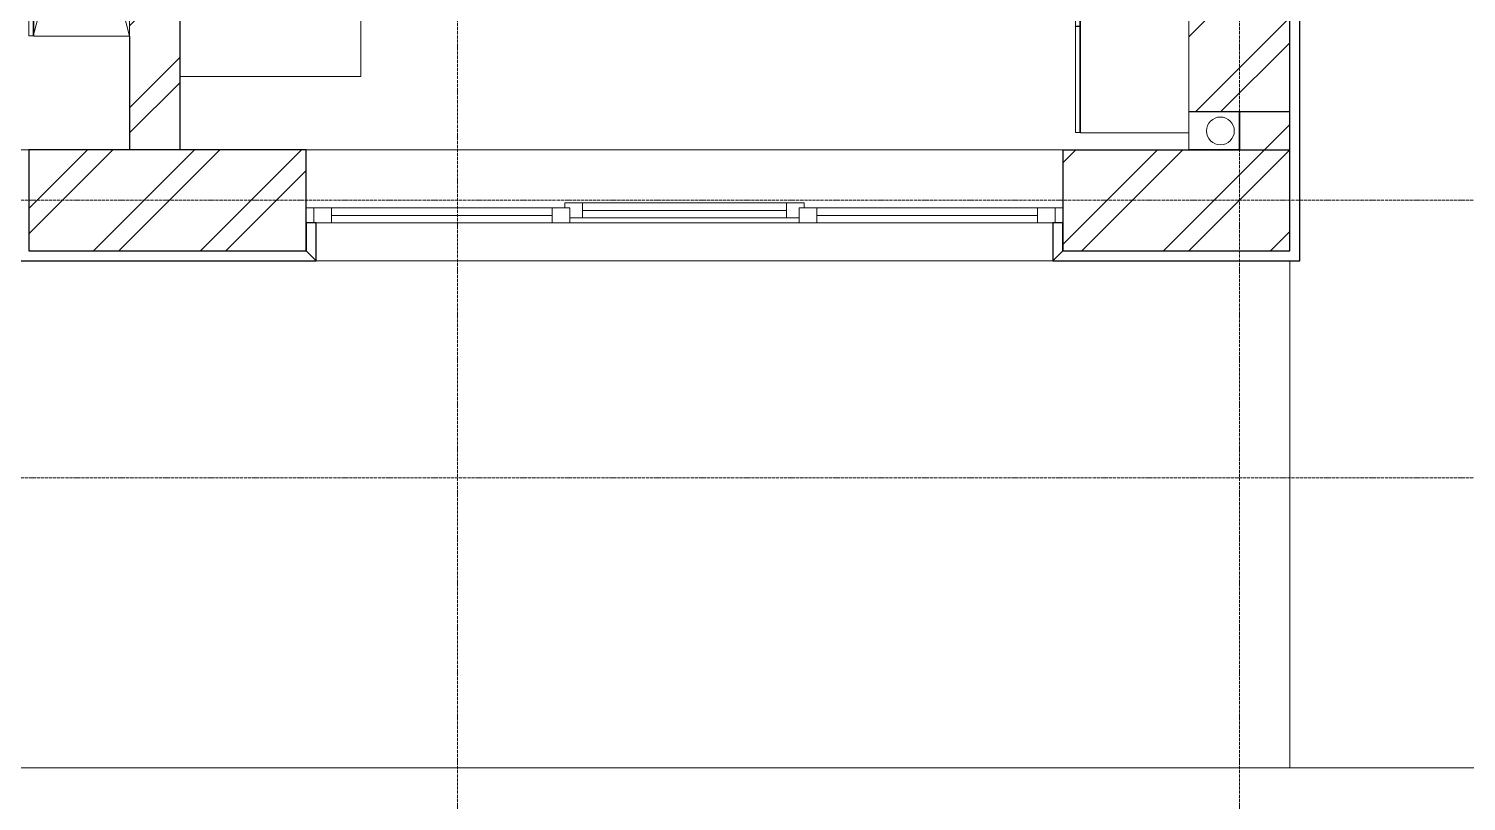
# Model space of a CAD drawing. Header units: millimetres. Extents: x -5016 to 23572, y 233981 to 377995.
# Drawn here: x 7800 to 13500, y 298717 to 301780 of the extents above; entities that cross this region are included whole.
import ezdxf

# ---------------------------------------------------------------- set-up
doc = ezdxf.new("R2010")
doc.units = ezdxf.units.MM
doc.linetypes.add('Осевая 12-2-2', pattern=[16, 12, -2, 0, -2])
doc.layers.add('A-DETL', color=9, linetype='Continuous', lineweight=13, true_color=0xc200a600)
for name, color, linetype, lineweight in [('A-DETL-GENF', 9, 'Continuous', 13), ('A-FLOR', 9, 'Continuous', 13), ('A-GLAZ', 8, 'Continuous', 13), ('A-WALL', 8, 'Continuous', 13), ('A-WALL-PATT', 8, 'Continuous', 13), ('I-FURN', 9, 'Continuous', 13), ('S-COLS', 8, 'Continuous', 13), ('S-GRID', 8, 'Continuous', 13), ('АР_подложка', 8, 'Continuous', 13)]:
    doc.layers.add(name, color=color, linetype=linetype, lineweight=lineweight)
pattern_1 = [(45, (0, 0), (-212.132, 212.132), []), (45, (0, 100), (-212.132, 212.132), [])]

# ---------------------------------------------------------------- blocks, each defined once
blk = doc.blocks.new('INT 20 Окно Прямоугольник 3ст - INT 20 Окно Прямоугольник 3ст 3000_2500-1568846-Этаж 2 - План кровли')
at = {"layer": 'A-GLAZ'}
for p, q in [((-1400, 90), (-1470, 90)), ((-1470, 90), (-1470, 30)), ((-455, 90), (-525, 90)), ((525, 90), (455, 90)), ((1470, 90), (1400, 90)), ((1470, 30), (1470, 90)), ((-1500, 30), (-1470, 30)), ((-1470, 30), (-1400, 30)), ((-525, 30), (-475, 30)), ((475, 30), (525, 30)), ((1400, 30), (1470, 30)), ((1470, 30), (1500, 30))]:
    blk.add_line(p, q, dxfattribs=at)
blk = doc.blocks.new('INT 20 Откосы окон снаружи Прямоугольник - INT 20 Откосы окон снаружи Прямоугольник-1566583-Этаж 2 - План кровли')
at = {"layer": 'A-WALL', "lineweight": 25}
for p, q in [((-1476.7, 70), (-1516.7, 30)), ((-1476.7, -80), (-1476.7, 70)), ((1483.3, 30), (1443.3, 70)), ((1443.3, 70), (1443.3, -80)), ((-1516.7, 30), (-1516.7, -80)), ((1483.3, -80), (1483.3, 30)), ((-1516.7, -80), (-1476.7, -80)), ((1443.3, -80), (1483.3, -80))]:
    blk.add_line(p, q, dxfattribs=at)
blk = doc.blocks.new('INT 20 Стекло - Стекло-1566593-Этаж 2 - План кровли')
at = {"layer": 'A-GLAZ'}
for p, q in [((475, 30), (-400, 30)), ((-400, 30), (-400, -30)), ((-400, 0), (475, 0)), ((475, -30), (475, 30)), ((-400, -30), (475, -30))]:
    blk.add_line(p, q, dxfattribs=at)
blk = doc.blocks.new('INT 20 Створка - 05_ Правое поворотно-откидное-1566594-Этаж 2 - План кровли')
at = {"layer": 'A-GLAZ'}
for p, q in [((510, 30), (-400, 30)), ((-400, 30), (-400, 10)), ((-400, 10), (510, 10)), ((-350, 10), (-400, 10)), ((-400, 10), (-400, -30)), ((-350, -50), (-350, 10)), ((460, 10), (-350, 10)), ((-350, 10), (-350, -50)), ((510, 10), (460, 10)), ((460, 10), (460, -50)), ((460, -50), (460, 10)), ((510, 10), (510, 30)), ((510, -30), (510, 10)), ((-400, -30), (-420, -30)), ((-420, -30), (-420, -50)), ((-420, -50), (-350, -50)), ((-350, -20), (460, -20)), ((-350, -50), (460, -50)), ((460, -50), (530, -50)), ((530, -30), (510, -30)), ((530, -50), (530, -30))]:
    blk.add_line(p, q, dxfattribs=at)
blk = doc.blocks.new('INT 20 Подоконник - Подоконник снаружи-1566598-Этаж 2 - План кровли')
at = {"layer": 'A-GLAZ'}
blk.add_line((1410, 150), (-1510, 150), dxfattribs=at)
blk = doc.blocks.new('INT 18 Шкаф - INT 18 Шкаф-1565554-Этаж 2 - План кровли')
at = {"layer": 'A-DETL-GENF'}
for p, q in [((750, 350), (-750, -32)), ((-750, 350), (750, -32))]:
    blk.add_line(p, q, dxfattribs=at)
at = {"layer": 'I-FURN'}
for p, q in [((-750, 350), (750, 350)), ((-750, 350), (-750, -30)), ((750, -30), (750, 350)), ((750, -30), (-750, -30)), ((-748.5, -32), (-0.8, -32)), ((-748.5, -32), (-748.5, -50)), ((-0.8, -50), (-748.5, -50)), ((-0.8, -50), (-0.8, -32)), ((0.8, -32), (748.5, -32)), ((0.8, -32), (0.8, -50)), ((748.5, -50), (0.8, -50)), ((748.5, -50), (748.5, -32))]:
    blk.add_line(p, q, dxfattribs=at)
blk = doc.blocks.new('INT 18 Шкаф-ящики - INT 18 Шкаф-ящики-1566035-Этаж 2 - План кровли')
at = {"layer": 'I-FURN'}
for p, q in [((754.8, 366.7), (-754.8, 366.7)), ((-754.8, 366.7), (-754.8, -350)), ((754.8, -350), (754.8, 366.7))]:
    blk.add_line(p, q, dxfattribs=at)
blk = doc.blocks.new('INT 18 Шкаф - INT 18 Шкаф-1564877-Этаж 2 - План кровли')
at = {"layer": 'I-FURN'}
for p, q in [((-422.5, 80), (-422.5, -350)), ((-422.5, 80), (422.5, 80)), ((-421, 100), (-0.8, 100)), ((-421, 100), (-421, 82)), ((-0.8, 82), (-421, 82)), ((-0.8, 82), (-0.8, 100)), ((0.8, 100), (421, 100)), ((0.8, 100), (0.8, 82)), ((421, 82), (0.8, 82)), ((421, 82), (421, 100)), ((422.5, -350), (422.5, 80)), ((422.5, -350), (-422.5, -350))]:
    blk.add_line(p, q, dxfattribs=at)
blk = doc.blocks.new('Колонна ЖБМ - Круг - D 110-1653299-Этаж 2 - План кровли')
at = {"layer": 'S-COLS'}
for start, end in [(360, 180), (180, 360)]:
    blk.add_arc((0, 0), 55, start, end, dxfattribs=at)
blk = doc.blocks.new('АР_k2roof1')
at = {"layer": 'A-WALL-PATT', "lineweight": 9}
h = blk.add_hatch(dxfattribs=at)
h.set_pattern_fill('FP_1', color=256, style=0, pattern_type=2)
h.set_pattern_definition(pattern_1)
h.paths.add_polyline_path([(14568.2, 6122.6), (14968.2, 6122.6), (14968.2, 11122.6), (14568.2, 11122.6), (14568.2, 10822.6), (14570.2, 10822.1), (14570.2, 10242.6), (14568.2, 10242.6), (14568.2, 6884.8)])
h = blk.add_hatch(dxfattribs=at)
h.set_pattern_fill('FP_1', color=256, style=0, pattern_type=2)
h.set_pattern_definition(pattern_1)
h.paths.add_polyline_path([(10368.2, 5972.6), (10568.2, 5972.6), (10568.2, 10822.6), (10368.2, 10822.6), (10368.2, 6251.4)])
h = blk.add_hatch(dxfattribs=at)
h.set_pattern_fill('FP_1', color=256, style=0, pattern_type=2)
h.set_pattern_definition(pattern_1)
h.paths.add_polyline_path([(14768.2, 6122.6), (14768.2, 5972.6), (14968.2, 5972.6), (14968.2, 6122.6)])
h = blk.add_hatch(dxfattribs=at)
h.set_pattern_fill('FP_1', color=256, style=0, pattern_type=2)
h.set_pattern_definition(pattern_1)
h.paths.add_polyline_path([(14968.2, 5572.6), (14968.2, 5972.6), (14068.2, 5972.6), (14068.2, 5572.6), (14593.5, 5572.6)])
h.paths.add_polyline_path([(10261.1, 5572.6), (11068.2, 5572.6), (11068.2, 5972.6), (9968.2, 5972.6), (9968.2, 5572.6)])
h.paths.add_polyline_path([(6968.2, 5572.6), (6968.2, 5972.6), (5868.2, 5972.6), (5868.2, 5572.6), (5928.8, 5572.6)])
h.paths.add_polyline_path([(2368.2, 5572.6), (2868.2, 5572.6), (2868.2, 5972.6), (2368.2, 5972.6)])
at = {"layer": 'A-DETL', "color": 1, "lineweight": 25, "true_color": 0xff0000}
for p, q in [((14768.2, 6122.6), (14568.2, 6122.6)), ((14768.2, 5972.6), (14768.2, 6122.6)), ((14768.2, 5972.6), (14568.2, 5972.6))]:
    blk.add_line(p, q, dxfattribs=at)
at = {"layer": 'A-FLOR'}
for p, q in [((14568.2, 5972.6), (14568.2, 6039.8)), ((14968.2, 3522.6), (14968.2, 5532.6)), ((22518.2, 3522.6), (1818.2, 3522.6))]:
    blk.add_line(p, q, dxfattribs=at)
at = {"layer": 'A-WALL', "lineweight": 25}
for p, q in [((14968.2, 5572.6), (14968.2, 10722.6)), ((15008.2, 5532.6), (15008.2, 10682.6)), ((10568.2, 5972.6), (10568.2, 9977.6)), ((10368.2, 6422.6), (10368.2, 5972.6)), ((14968.2, 6122.6), (14568.2, 6122.6)), ((14768.2, 6122.6), (14768.2, 5972.6)), ((11068.2, 5972.6), (9968.2, 5972.6)), ((9968.2, 5972.6), (9968.2, 5572.6)), ((11068.2, 5572.6), (11068.2, 5972.6)), ((14068.2, 5972.6), (14068.2, 5572.6)), ((14068.2, 5972.6), (14968.2, 5972.6)), ((9928.2, 5532.6), (11108.2, 5532.6)), ((9968.2, 5572.6), (11068.2, 5572.6)), ((11108.2, 5532.6), (11068.2, 5572.6)), ((14068.2, 5572.6), (14028.2, 5532.6)), ((14028.2, 5532.6), (15008.2, 5532.6)), ((14068.2, 5572.6), (14968.2, 5572.6))]:
    blk.add_line(p, q, dxfattribs=at)
at = {"layer": 'A-WALL'}
for p, q in [((6968.2, 5972.6), (9968.2, 5972.6)), ((11068.2, 5972.6), (14068.2, 5972.6))]:
    blk.add_line(p, q, dxfattribs=at)
at = {"layer": 'S-GRID', "color": 251, "linetype": 'Осевая 12-2-2', "true_color": 0x646464}
for p, q in [((11668.2, 22574.8), (11668.2, -1346.2)), ((14768.2, 22574.8), (14768.2, -1346.2)), ((23375.6, 5772.6), (-1176.1, 5772.6)), ((23375.6, 4672.6), (-1176.1, 4672.6))]:
    blk.add_line(p, q, dxfattribs=at)
at = {"layer": 'A-GLAZ', "color": 7, "true_color": 0xffffff, "rotation": 180}
blk.add_blockref('INT 20 Створка - 05_ Правое поворотно-откидное-1566594-Этаж 2 - План кровли', (12623.2, 5712.6), dxfattribs=at)
at = {"layer": 'A-GLAZ', "rotation": 180}
for name, p in [('INT 20 Окно Прямоугольник 3ст - INT 20 Окно Прямоугольник 3ст 3000_2500-1568846-Этаж 2 - План кровли', (12568.2, 5772.6)), ('INT 20 Стекло - Стекло-1566593-Этаж 2 - План кровли', (11643.2, 5712.6)), ('INT 20 Стекло - Стекло-1566593-Этаж 2 - План кровли', (13568.2, 5712.6)), ('INT 20 Подоконник - Подоконник снаружи-1566598-Этаж 2 - План кровли', (12518.2, 5682.6))]:
    blk.add_blockref(name, p, dxfattribs=at)
at = {"layer": 'A-WALL', "rotation": 180}
blk.add_blockref('INT 20 Откосы окон снаружи Прямоугольник - INT 20 Откосы окон снаружи Прямоугольник-1566583-Этаж 2 - План кровли', (12551.4, 5602.6), dxfattribs=at)
at = {"layer": 'I-FURN'}
for name, p, rotation in [('INT 18 Шкаф - INT 18 Шкаф-1565554-Этаж 2 - План кровли', (10018.2, 7172.6), 269.9999999999999), ('INT 18 Шкаф-ящики - INT 18 Шкаф-ящики-1566035-Этаж 2 - План кровли', (10918.2, 7017.6), 270.0000000000021), ('INT 18 Шкаф - INT 18 Шкаф-1564877-Этаж 2 - План кровли', (14218.2, 6462.3), 89.9999999999995)]:
    blk.add_blockref(name, p, dxfattribs=dict(at, rotation=rotation))
at = {"layer": 'S-COLS'}
blk.add_blockref('Колонна ЖБМ - Круг - D 110-1653299-Этаж 2 - План кровли', (14693.2, 6047.6), dxfattribs=at)

msp = doc.modelspace()

# ---------------------------------------------------------------- block references
at = {"layer": 'АР_подложка'}
msp.add_blockref('АР_k2roof1', (-2168, 295327), dxfattribs=at)

doc.saveas('drawing.dxf')
